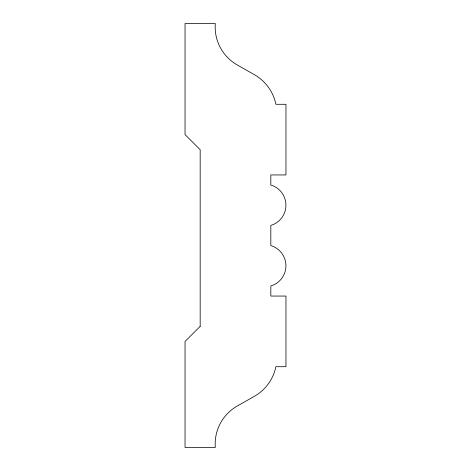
<?xml version="1.0" encoding="UTF-8"?>
<svg xmlns="http://www.w3.org/2000/svg" width="471" height="471" viewBox="0 0 471 471"><rect width="100%" height="100%" fill="white"/><g stroke="black" fill="none" stroke-linecap="round" stroke-linejoin="round"><path stroke-width="0.71" d="M200.175 326.338L185.038 341.475L185.038 447.45L215.312 447.45A43.615 43.615 0 0 1 237.284 406.014L254.358 396.335A44.203 44.203 0 0 0 275.871 366.709L285.962 366.709L285.962 296.059L270.825 296.059L270.825 285.962A21.042 21.042 0 0 0 270.825 245.591L270.825 225.409A21.042 21.042 0 0 0 270.825 185.038L270.825 174.941L285.962 174.941L285.962 104.291L275.871 104.291A44.203 44.203 0 0 0 254.358 74.665L237.284 64.986A43.615 43.615 0 0 1 215.312 23.55L185.038 23.55L185.038 134.571L200.175 149.713L200.175 326.338"/></g></svg>
